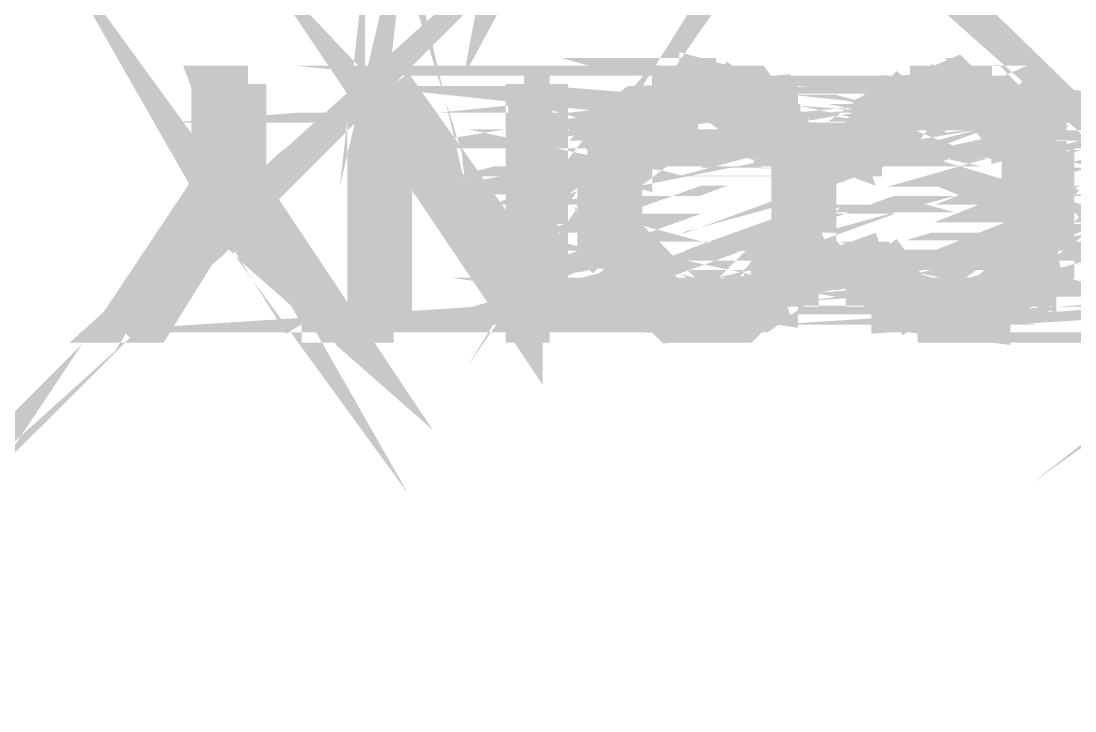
# Model space of a CAD drawing. Header units: inches. Extents: x -524 to 1067, y -71 to 1110.
# Drawn here: x 669.56 to 696.1, y -11.73 to 5.65 of the extents above; entities that cross this region are included whole.
import ezdxf

# ---------------------------------------------------------------- set-up
doc = ezdxf.new("R2010")
doc.units = ezdxf.units.IN
doc.header["$MEASUREMENT"] = 0
doc.layers.add('H', color=7, linetype='Continuous')
doc.layers.add('P', color=7, linetype='Continuous')

msp = doc.modelspace()

# ---------------------------------------------------------------- hatches: boundary and pattern name
at = {"layer": 'H', "linetype": 'Continuous'}
for points in [[(685.446, 3.803), (685.705, 3.996), (686.603, 3.996), (686.603, 4.255), (687.121, 4.255), (687.311, 3.996), (688.023, 3.996), (688.213, 3.803), (685.446, 3.803)], [(692.658, 3.996), (692.914, 4.255), (693.107, 4.255), (693.366, 3.996), (694.009, 3.996), (691.757, 3.803), (691.947, 3.996), (692.658, 3.996)], [(674.825, 0.777), (672.055, -1.99), (674.373, 1.485), (674.373, 3.996), (675.274, 3.996), (675.274, 1.485), (674.825, 0.777)], [(678.942, -1.99), (678.3, -1.99), (678.3, 3.996), (678.942, 3.996), (678.942, -1.99)], [(682.227, -0.639), (682.227, -1.99), (678.942, 2.835), (678.942, 3.996), (682.227, -0.639)], [(682.227, -1.99), (682.227, 3.996), (682.935, -1.99), (682.227, -1.99)], [(682.935, -1.99), (682.227, 3.996), (682.935, 3.996), (682.935, -1.99)], [(694.717, 3.547), (691.498, 3.803), (691.757, 3.803), (694.009, 3.996), (694.264, 3.803), (694.523, 3.803), (694.717, 3.547)], [(685.253, 3.547), (685.446, 3.803), (688.472, 3.803), (688.472, 3.547), (685.253, 3.547)], [(691.239, 3.547), (691.498, 3.803), (694.717, 3.547), (691.239, 3.547)], [(684.738, 3.288), (686.603, 3.547), (686.603, 3.288), (684.738, 3.288)], [(684.738, 3.288), (684.994, 3.547), (686.603, 3.547), (684.738, 3.288)], [(688.731, 3.288), (686.862, 3.547), (687.121, 3.547), (688.731, 3.288)], [(688.731, 3.288), (686.862, 3.547), (688.731, 3.547), (688.731, 3.288)], [(687.311, 3.288), (687.121, 3.547), (688.731, 3.288), (687.311, 3.288)], [(691.049, 3.288), (691.239, 3.547), (692.914, 3.547), (692.658, 3.288), (691.049, 3.288)], [(693.366, 3.288), (693.366, 3.547), (694.976, 3.547), (694.976, 3.288), (693.366, 3.288)], [(684.545, 2.835), (684.545, 3.094), (684.738, 3.288), (685.961, 3.288), (685.705, 3.094), (684.545, 2.835)], [(689.18, 2.835), (688.023, 3.094), (687.764, 3.288), (688.921, 3.094), (689.18, 3.094), (689.18, 2.835)], [(688.921, 3.094), (687.764, 3.288), (688.921, 3.288), (688.921, 3.094)], [(690.79, 2.835), (690.79, 3.094), (692.206, 3.288), (691.947, 3.094), (690.79, 2.835)], [(690.79, 3.094), (691.049, 3.288), (692.206, 3.288), (690.79, 3.094)], [(694.009, 3.094), (693.815, 3.288), (695.231, 3.094), (694.009, 3.094)], [(695.231, 3.094), (693.815, 3.288), (694.976, 3.288), (695.231, 3.094)], [(684.545, 2.835), (685.705, 3.094), (685.446, 2.835), (684.545, 2.835)], [(688.213, 2.835), (688.023, 3.094), (689.18, 2.835), (688.213, 2.835)], [(690.53, 2.127), (690.53, 2.646), (690.79, 2.835), (691.947, 3.094), (691.498, 2.646), (691.498, 2.386), (691.239, 2.386), (691.239, 2.127), (690.53, 2.127)], [(694.523, 2.835), (694.264, 3.094), (695.231, 3.094), (695.231, 2.835), (694.523, 2.835)], [(684.286, 2.646), (684.545, 2.835), (685.446, 2.835), (685.253, 2.646), (684.286, 2.646)], [(688.472, 2.646), (689.439, 2.835), (689.439, 2.646), (688.472, 2.646)], [(688.472, 2.646), (688.472, 2.835), (689.439, 2.835), (688.472, 2.646)], [(694.523, 2.646), (694.523, 2.835), (695.425, 2.835), (695.425, 2.646), (694.717, 2.386), (694.523, 2.646)], [(684.096, 2.127), (684.286, 2.386), (684.286, 2.646), (685.253, 2.646), (685.253, 2.386), (684.994, 2.386), (684.994, 1.937), (684.738, 1.678), (684.738, 0.328), (684.994, 0.069), (684.096, -0.125), (684.096, 2.127)], [(689.629, 2.127), (688.731, 2.386), (688.472, 2.646), (689.439, 2.646), (689.439, 2.386), (689.629, 2.386), (689.629, 2.127)], [(694.717, 2.386), (695.425, 2.646), (695.425, 2.386), (694.717, 2.386)], [(688.731, 1.937), (688.731, 2.386), (689.629, 2.127), (689.629, 1.678), (688.921, 1.485), (688.921, 1.937), (688.731, 1.937)], [(691.239, 1.937), (690.53, 2.127), (691.239, 2.127), (691.239, 1.937)], [(694.717, 1.937), (694.717, 2.386), (695.684, 2.386), (695.684, 1.229), (694.976, 1.036), (694.976, 1.937), (694.717, 1.937)], [(688.921, 0.328), (688.921, 1.485), (689.629, 1.678), (689.629, -0.125), (689.439, -0.38), (689.439, -0.639), (689.18, -0.833), (688.472, -0.639), (688.472, -0.38), (688.731, -0.38), (688.731, 0.069), (688.921, 0.328)], [(675.015, 0.328), (674.825, 0.777), (674.825, 0.777), (675.015, 0.39), (674.825, 0.777), (674.825, 0.777), (675.274, 1.485), (677.592, -1.99), (676.625, -1.99), (675.533, -0.125), (675.015, 0.328)], [(695.684, 0.777), (694.976, 1.036), (695.684, 1.229), (695.874, 1.036), (695.684, 0.777)], [(694.976, 0.069), (694.976, 1.036), (695.684, 0.777), (695.684, -0.38), (695.425, -0.38), (694.523, -0.639), (694.717, -0.38), (694.717, 0.069), (694.976, 0.069)], [(672.055, -1.99), (674.566, 0.518), (674.566, 0.328), (674.373, 0.069), (672.055, -1.99)], [(672.055, -1.99), (674.373, 0.069), (674.117, -0.125), (672.055, -1.99)], [(684.286, -0.38), (684.096, -0.125), (684.994, 0.069), (684.994, -0.125), (685.253, -0.38), (685.253, -0.639), (684.286, -0.38)], [(672.055, -1.99), (674.117, -0.125), (672.956, -1.99), (672.055, -1.99)], [(690.53, -0.38), (691.239, -0.125), (691.498, -0.38), (690.53, -0.38)], [(684.286, -0.639), (684.286, -0.38), (685.253, -0.639), (684.286, -0.639)], [(690.53, -0.639), (690.53, -0.38), (691.498, -0.38), (691.498, -0.639), (691.757, -0.833), (690.79, -1.088), (690.79, -0.639), (690.53, -0.639)], [(694.523, -0.639), (695.425, -0.38), (695.425, -0.639), (694.523, -0.639)], [(684.545, -0.833), (684.286, -0.639), (685.253, -0.639), (685.446, -0.833), (684.545, -1.088), (684.545, -0.833)], [(688.023, -1.088), (688.472, -0.639), (689.18, -0.833), (689.18, -1.088), (688.023, -1.088)], [(695.231, -1.088), (694.264, -0.833), (694.523, -0.639), (695.425, -0.639), (695.425, -0.833), (695.231, -0.833), (695.231, -1.088)], [(684.738, -1.347), (684.738, -1.088), (684.545, -1.088), (685.446, -0.833), (685.705, -1.088), (685.961, -1.088), (684.738, -1.347)], [(691.049, -1.347), (691.049, -1.088), (690.79, -1.088), (691.757, -0.833), (691.947, -1.088), (692.206, -1.088), (691.049, -1.347)], [(694.009, -1.088), (694.264, -0.833), (695.231, -1.088), (694.009, -1.088)], [(684.738, -1.347), (685.961, -1.088), (686.154, -1.347), (684.738, -1.347)], [(687.57, -1.347), (688.921, -1.088), (688.921, -1.347), (687.57, -1.347)], [(687.57, -1.347), (687.764, -1.088), (688.921, -1.088), (687.57, -1.347)], [(691.049, -1.347), (692.206, -1.088), (692.206, -1.347), (691.049, -1.347)], [(693.815, -1.347), (694.009, -1.088), (694.976, -1.088), (694.976, -1.347), (693.815, -1.347)], [(685.446, -1.8), (685.253, -1.541), (684.994, -1.541), (686.862, -1.347), (688.731, -1.541), (688.472, -1.541), (688.213, -1.8), (685.446, -1.8)], [(684.994, -1.541), (684.994, -1.347), (686.862, -1.347), (684.994, -1.541)], [(688.731, -1.541), (686.862, -1.347), (687.121, -1.347), (688.731, -1.541)], [(688.731, -1.541), (687.121, -1.347), (688.731, -1.347), (688.731, -1.541)], [(691.239, -1.541), (691.239, -1.347), (694.717, -1.347), (694.717, -1.541), (694.523, -1.541), (694.523, -1.8), (691.498, -1.8), (691.498, -1.541), (691.239, -1.541)], [(685.961, -1.99), (685.705, -1.8), (688.023, -1.8), (687.764, -1.99), (685.961, -1.99)], [(692.206, -1.99), (691.947, -1.8), (694.009, -1.8), (694.009, -1.99), (692.206, -1.99)]]:
    msp.add_hatch(color=256, dxfattribs=at).paths.add_polyline_path(points)

# ---------------------------------------------------------------- linework, layer by layer
at = {"layer": 'P', "const_width": 0.927}
for points in [[(689.822, 10.5), (691.432, 13.073), (689.822, 10.755), (689.822, 10.5)], [(689.822, 9.146), (692.14, 7.087), (689.822, 9.339), (689.822, 9.146)], [(713.451, 7.73), (712.55, 7.087), (713.707, 7.989)], [(679.65, 8.244), (679.395, 9.339), (679.65, 7.087)], [(678.942, 9.339), (678.687, 7.087), (678.687, 8.244), (678.942, 9.339)], [(674.307, 0.069), (671.989, -1.99), (674.566, 0.328), (674.307, 0.069)], [(679.395, 9.339), (679.65, 7.087), (678.942, 9.339), (679.395, 9.339)], [(681.968, 8.438), (681.712, 7.087), (683.837, 11.015)], [(675.274, 0.069), (674.759, 0.777), (675.015, 0.328)], [(682.227, -1.99), (682.227, -0.574), (678.942, 2.901), (682.227, -1.99)], [(675.274, 4.062), (674.307, 4.062), (675.274, 1.485)], [(674.307, 4.062), (675.274, 1.485)], [(674.307, 1.485), (674.307, 4.062)], [(675.274, 1.485), (675.274, 4.062)], [(688.023, 4.062), (685.64, 4.062), (688.213, 3.803), (688.023, 4.062)], [(678.942, 2.901), (678.234, 4.062), (678.942, 4.062)], [(678.234, -1.99), (678.942, 2.901), (678.234, 4.062)], [(678.234, 4.062), (678.234, -1.99)], [(678.942, 4.062), (678.942, 2.901)], [(682.227, -0.574), (678.942, 2.901), (678.942, 4.062)], [(678.942, 4.062), (682.227, -0.574)], [(685.64, 4.062), (688.213, 3.803), (685.446, 3.803), (685.64, 4.062)], [(682.227, 4.062), (682.227, -0.574)], [(682.869, -1.99), (682.227, 4.062)], [(682.869, -1.99), (682.227, 4.062)], [(682.227, 4.062), (682.869, 4.062)], [(682.869, 4.062), (682.869, -1.99)], [(687.056, 4.255), (686.603, 4.255), (687.311, 4.062)], [(694.009, 4.062), (694.264, 3.803), (691.691, 3.803), (694.009, 4.062)], [(686.603, 4.255), (687.311, 4.062), (686.603, 4.062), (686.603, 4.255)], [(685.895, 4.062), (688.023, 4.062), (685.64, 4.062), (685.895, 4.062)], [(686.154, 4.062), (687.764, 4.062), (685.895, 4.062)], [(685.895, 4.062), (686.154, 4.062)], [(687.764, 4.062), (685.895, 4.062)], [(685.895, 4.062), (687.764, 4.062)], [(685.895, 4.062), (687.764, 4.062)], [(687.764, 4.062), (685.895, 4.062), (685.895, 4.062), (687.764, 4.062)], [(685.895, 4.062), (688.023, 4.062)], [(687.505, 4.062), (686.154, 4.062)], [(686.154, 4.062), (686.348, 4.062)], [(687.505, 4.062), (686.154, 4.062), (687.764, 4.062), (687.505, 4.062)], [(686.603, 4.062), (687.311, 4.062), (686.348, 4.062), (686.603, 4.062)], [(687.311, 4.062), (686.348, 4.062), (687.505, 4.062)], [(686.348, 4.062), (687.505, 4.062)], [(686.862, 4.255), (687.056, 4.255), (686.862, 4.255), (686.603, 4.255), (686.862, 4.255)], [(687.311, 4.062), (686.603, 4.062)], [(686.603, 4.062), (687.311, 4.062)], [(687.311, 4.062), (687.056, 4.255)], [(687.311, 4.062), (687.311, 4.062)], [(687.505, 4.062), (687.311, 4.062)], [(687.764, 4.062), (687.764, 4.062)], [(688.023, 4.062), (687.764, 4.062)], [(693.107, 4.255), (692.658, 4.062), (693.301, 4.062), (693.107, 4.255)], [(694.009, 4.062), (691.691, 3.803), (691.947, 4.062)], [(692.14, 4.062), (694.009, 4.062), (691.947, 4.062), (692.14, 4.062)], [(694.009, 4.062), (691.947, 4.062)], [(691.947, 4.062), (694.009, 4.062), (694.009, 4.062), (691.947, 4.062)], [(692.399, 4.062), (693.556, 4.062), (692.14, 4.062), (692.399, 4.062)], [(693.556, 4.062), (692.14, 4.062), (693.815, 4.062)], [(692.14, 4.062), (693.815, 4.062)], [(693.815, 4.062), (692.14, 4.062), (692.14, 4.062), (693.815, 4.062)], [(692.14, 4.062), (694.009, 4.062)], [(692.658, 4.062), (693.556, 4.062), (692.399, 4.062)], [(692.399, 4.062), (692.658, 4.062)], [(693.556, 4.062), (692.399, 4.062)], [(692.399, 4.062), (693.556, 4.062)], [(692.848, 4.255), (692.658, 4.062), (692.848, 4.255)], [(692.658, 4.062), (693.301, 4.062)], [(693.301, 4.062), (692.658, 4.062), (692.658, 4.062), (693.301, 4.062)], [(692.658, 4.062), (693.556, 4.062), (693.301, 4.062)], [(692.848, 4.255), (693.107, 4.255), (692.848, 4.255)], [(693.556, 4.062), (693.556, 4.062)], [(693.815, 4.062), (693.556, 4.062)], [(694.009, 4.062), (693.815, 4.062)], [(688.472, 3.803), (685.187, 3.547), (688.472, 3.547), (688.472, 3.803)], [(685.446, 3.803), (688.472, 3.803), (685.187, 3.547)], [(691.432, 3.803), (691.239, 3.547), (694.717, 3.547), (691.432, 3.803)], [(685.187, 3.547), (685.446, 3.803)], [(685.446, 3.803), (688.472, 3.803)], [(688.472, 3.803), (685.446, 3.803)], [(688.213, 3.803), (685.446, 3.803)], [(685.446, 3.803), (688.213, 3.803), (688.213, 3.803), (685.446, 3.803)], [(688.213, 3.803), (685.446, 3.803)], [(685.446, 3.803), (685.446, 3.803)], [(688.213, 3.803), (685.446, 3.803)], [(685.446, 3.803), (688.472, 3.803), (688.213, 3.803)], [(694.458, 3.803), (691.432, 3.803), (691.691, 3.803)], [(694.458, 3.803), (691.432, 3.803)], [(691.432, 3.803), (694.717, 3.547), (694.458, 3.803)], [(694.264, 3.803), (691.691, 3.803)], [(691.691, 3.803), (694.458, 3.803)], [(691.691, 3.803), (694.458, 3.803)], [(694.458, 3.803), (691.691, 3.803)], [(691.691, 3.803), (691.691, 3.803)], [(694.458, 3.803), (691.691, 3.803)], [(691.691, 3.803), (694.458, 3.803), (694.458, 3.803), (691.691, 3.803)], [(694.458, 3.803), (694.264, 3.803)], [(688.665, 3.547), (686.862, 3.547), (688.665, 3.354), (688.665, 3.547)], [(686.603, 3.547), (684.994, 3.547), (684.738, 3.354), (686.603, 3.547)], [(686.603, 3.547), (684.738, 3.354), (686.603, 3.547)], [(686.862, 3.547), (684.994, 3.547)], [(684.994, 3.547), (686.862, 3.547)], [(686.862, 3.547), (684.994, 3.547)], [(684.994, 3.547), (688.665, 3.547)], [(688.472, 3.547), (684.994, 3.547), (688.472, 3.547)], [(688.665, 3.547), (684.994, 3.547), (684.994, 3.547)], [(684.994, 3.547), (688.665, 3.547)], [(685.187, 3.547), (688.472, 3.547), (684.994, 3.547), (685.187, 3.547)], [(686.862, 3.547), (684.994, 3.547)], [(684.994, 3.547), (686.862, 3.547)], [(694.976, 3.354), (693.301, 3.354), (694.976, 3.547), (694.976, 3.354)], [(690.983, 3.354), (692.658, 3.354), (691.239, 3.547), (690.983, 3.354)], [(686.862, 3.547), (688.665, 3.354), (686.862, 3.547)], [(688.665, 3.547), (686.862, 3.547)], [(687.056, 3.547), (687.311, 3.354), (688.665, 3.354)], [(688.665, 3.354), (687.056, 3.547)], [(693.301, 3.354), (694.976, 3.547), (693.301, 3.547), (693.301, 3.354)], [(692.658, 3.354), (691.239, 3.547)], [(691.239, 3.547), (692.848, 3.547)], [(691.239, 3.547), (692.848, 3.547)], [(693.107, 3.547), (691.239, 3.547)], [(693.107, 3.547), (691.239, 3.547)], [(691.239, 3.547), (694.717, 3.547)], [(691.239, 3.547), (694.717, 3.547)], [(694.717, 3.547), (691.239, 3.547), (691.239, 3.547), (694.717, 3.547)], [(691.239, 3.547), (691.239, 3.547)], [(691.239, 3.547), (694.717, 3.547)], [(691.239, 3.547), (694.717, 3.547)], [(694.717, 3.547), (694.717, 3.547), (691.239, 3.547)], [(692.848, 3.547), (692.658, 3.354)], [(692.848, 3.547), (693.107, 3.547)], [(694.717, 3.547), (693.107, 3.547)], [(694.976, 3.547), (693.301, 3.547), (693.107, 3.547)], [(693.107, 3.547), (694.976, 3.547)], [(694.717, 3.547), (693.107, 3.547)], [(693.107, 3.547), (694.976, 3.547)], [(693.107, 3.547), (694.976, 3.547)], [(694.976, 3.547), (693.107, 3.547), (693.107, 3.547)], [(694.976, 3.547), (694.717, 3.547)], [(685.895, 3.354), (684.738, 3.354), (685.64, 3.094), (685.895, 3.354)], [(685.64, 3.094), (684.479, 3.094), (684.738, 3.354)], [(688.921, 3.354), (687.764, 3.354), (688.921, 3.094)], [(686.154, 3.354), (684.738, 3.354)], [(684.738, 3.354), (686.154, 3.354)], [(684.738, 3.354), (685.64, 3.094)], [(686.154, 3.354), (684.738, 3.354)], [(684.738, 3.354), (686.154, 3.354)], [(686.154, 3.354), (684.738, 3.354), (684.738, 3.354)], [(684.738, 3.354), (686.154, 3.354)], [(686.154, 3.354), (684.738, 3.354)], [(684.738, 3.354), (686.348, 3.354)], [(684.738, 3.354), (686.348, 3.354), (686.603, 3.354)], [(686.603, 3.354), (684.738, 3.354)], [(686.348, 3.354), (686.154, 3.354)], [(687.311, 3.354), (688.921, 3.354)], [(688.921, 3.354), (687.311, 3.354)], [(687.311, 3.354), (688.665, 3.354)], [(688.665, 3.354), (687.311, 3.354), (687.311, 3.354), (688.665, 3.354)], [(687.311, 3.354), (688.921, 3.354)], [(687.505, 3.354), (688.921, 3.354), (687.764, 3.354)], [(687.764, 3.354), (687.505, 3.354)], [(687.764, 3.354), (688.921, 3.094), (687.764, 3.354), (688.921, 3.094)], [(688.023, 3.094), (687.764, 3.354)], [(688.921, 3.354), (688.665, 3.354)], [(688.921, 3.094), (688.921, 3.354)], [(692.14, 3.354), (691.947, 3.094), (690.79, 3.094)], [(690.79, 3.094), (692.14, 3.354)], [(692.14, 3.354), (690.79, 3.094)], [(690.79, 3.094), (690.983, 3.354)], [(692.399, 3.354), (690.983, 3.354)], [(690.983, 3.354), (692.399, 3.354)], [(692.399, 3.354), (690.983, 3.354), (692.14, 3.354), (692.399, 3.354)], [(690.983, 3.354), (692.14, 3.354)], [(692.14, 3.354), (690.983, 3.354), (690.983, 3.354), (692.14, 3.354)], [(690.983, 3.354), (692.14, 3.354)], [(690.983, 3.354), (692.14, 3.354)], [(692.399, 3.354), (690.983, 3.354), (692.658, 3.354)], [(692.14, 3.354), (692.14, 3.354)], [(692.658, 3.354), (692.399, 3.354)], [(693.556, 3.354), (694.976, 3.354), (693.301, 3.354)], [(693.301, 3.354), (693.556, 3.354)], [(693.556, 3.354), (694.976, 3.354)], [(694.976, 3.354), (693.556, 3.354)], [(693.815, 3.354), (694.009, 3.094), (695.166, 3.094)], [(695.166, 3.094), (693.815, 3.354)], [(693.815, 3.354), (694.976, 3.354)], [(694.976, 3.354), (693.815, 3.354), (693.815, 3.354), (694.976, 3.354)], [(693.815, 3.354), (695.166, 3.094)], [(695.166, 3.094), (694.976, 3.354)], [(685.446, 2.901), (684.479, 2.901), (685.64, 3.094)], [(685.64, 3.094), (684.479, 3.094)], [(684.479, 3.094), (685.64, 3.094), (685.64, 3.094), (684.479, 3.094)], [(685.64, 3.094), (684.479, 2.901)], [(684.479, 2.901), (684.479, 3.094)], [(685.64, 3.094), (685.446, 2.901)], [(691.691, 2.901), (690.79, 2.901), (691.947, 3.094)], [(688.023, 3.094), (688.213, 2.901), (689.18, 2.901)], [(689.18, 2.901), (688.023, 3.094)], [(688.921, 3.094), (688.023, 3.094)], [(688.921, 3.094), (688.023, 3.094)], [(688.023, 3.094), (689.18, 3.094)], [(688.023, 3.094), (689.18, 3.094)], [(689.18, 3.094), (688.023, 3.094), (688.023, 3.094), (689.18, 3.094)], [(688.023, 3.094), (689.18, 2.901)], [(689.18, 3.094), (688.921, 3.094)], [(689.18, 2.901), (689.18, 3.094)], [(695.166, 3.094), (694.264, 3.094), (695.166, 2.901), (695.166, 3.094)], [(691.947, 3.094), (690.79, 3.094)], [(690.79, 3.094), (691.947, 3.094), (691.947, 3.094), (690.79, 3.094)], [(691.947, 3.094), (690.79, 2.901)], [(690.79, 2.901), (690.79, 3.094)], [(694.264, 3.094), (695.166, 2.901), (694.458, 2.901)], [(691.947, 3.094), (691.691, 2.901)], [(694.009, 3.094), (695.166, 3.094)], [(695.166, 3.094), (694.009, 3.094)], [(694.009, 3.094), (695.166, 3.094)], [(695.166, 3.094), (694.264, 3.094), (694.009, 3.094)], [(694.009, 3.094), (695.166, 3.094)], [(695.166, 3.094), (695.166, 3.094), (694.009, 3.094)], [(694.458, 2.901), (694.264, 3.094)], [(677.592, -1.99), (675.468, -0.125), (675.274, 1.485), (677.592, -1.99)], [(678.942, -1.99), (678.234, -1.99), (678.942, 2.901)], [(678.942, 2.901), (678.942, -1.99)], [(685.446, 2.901), (684.286, 2.646), (684.479, 2.901)], [(685.446, 2.901), (684.286, 2.646)], [(685.446, 2.901), (684.479, 2.901)], [(684.479, 2.901), (685.446, 2.901)], [(685.446, 2.901), (684.479, 2.901)], [(684.479, 2.901), (685.446, 2.901), (685.446, 2.901), (684.479, 2.901)], [(685.446, 2.901), (684.479, 2.901)], [(684.479, 2.901), (684.479, 2.901), (685.446, 2.901)], [(685.187, 2.646), (685.446, 2.901)], [(688.472, 2.901), (689.373, 2.901), (688.472, 2.646), (688.472, 2.901)], [(688.213, 2.901), (689.373, 2.901), (688.213, 2.901)], [(688.213, 2.901), (689.18, 2.901)], [(689.18, 2.901), (688.213, 2.901)], [(688.213, 2.901), (688.213, 2.901)], [(689.18, 2.901), (688.213, 2.901)], [(688.213, 2.901), (689.373, 2.901), (689.18, 2.901)], [(689.373, 2.901), (688.472, 2.646), (689.373, 2.901)], [(690.79, 2.901), (691.432, 2.646), (690.53, 2.646), (690.79, 2.901)], [(691.691, 2.901), (690.79, 2.901)], [(690.79, 2.901), (691.691, 2.901), (691.691, 2.901), (690.79, 2.901)], [(691.691, 2.901), (690.79, 2.901)], [(690.79, 2.901), (690.79, 2.901)], [(691.691, 2.901), (690.79, 2.901)], [(690.79, 2.901), (691.432, 2.646), (691.691, 2.901)], [(695.425, 2.901), (694.458, 2.646), (695.425, 2.646)], [(694.458, 2.901), (695.425, 2.901)], [(695.425, 2.901), (694.458, 2.901)], [(694.458, 2.901), (695.425, 2.901)], [(695.425, 2.901), (694.458, 2.646), (694.458, 2.901)], [(695.166, 2.901), (694.458, 2.901), (695.425, 2.901), (695.166, 2.901)], [(695.425, 2.646), (695.425, 2.901)], [(684.286, 2.646), (685.187, 2.452), (684.286, 2.452), (684.286, 2.646)], [(684.286, 2.646), (685.187, 2.646)], [(685.187, 2.646), (684.286, 2.646)], [(684.286, 2.646), (685.187, 2.646)], [(685.187, 2.646), (684.286, 2.646)], [(684.286, 2.646), (684.286, 2.646)], [(685.187, 2.646), (684.286, 2.646)], [(684.286, 2.646), (685.187, 2.452), (685.187, 2.646)], [(684.286, 2.646), (685.187, 2.646)], [(684.286, 2.646), (685.187, 2.646), (685.187, 2.646)], [(685.187, 2.646), (684.286, 2.646)], [(689.373, 2.646), (688.472, 2.646), (689.373, 2.452), (689.373, 2.646)], [(688.472, 2.646), (689.373, 2.452), (688.665, 2.452), (688.472, 2.646)], [(691.432, 2.646), (690.53, 2.452), (691.432, 2.452), (691.432, 2.646)], [(689.373, 2.646), (688.472, 2.646)], [(688.472, 2.646), (689.373, 2.646)], [(689.373, 2.646), (688.472, 2.646), (688.472, 2.646)], [(688.472, 2.646), (689.373, 2.646)], [(691.432, 2.646), (690.53, 2.646)], [(690.53, 2.646), (691.432, 2.646)], [(690.53, 2.646), (691.432, 2.646)], [(691.432, 2.646), (690.53, 2.452), (690.53, 2.646)], [(691.432, 2.646), (691.432, 2.646)], [(695.425, 2.646), (694.717, 2.452), (695.425, 2.646), (694.717, 2.452), (695.425, 2.452), (695.425, 2.646)], [(694.458, 2.646), (695.425, 2.646)], [(694.717, 2.452), (694.458, 2.646)], [(695.425, 2.646), (694.717, 2.452)], [(684.994, 2.452), (684.03, 2.193), (684.994, 2.193)], [(684.286, 2.452), (684.994, 2.452), (684.03, 2.193)], [(684.03, 2.193), (684.286, 2.452)], [(684.03, 2.193), (684.994, 2.193)], [(684.994, 2.193), (684.03, 2.193)], [(684.03, 2.193), (684.03, 2.193)], [(684.994, 2.193), (684.03, 2.193)], [(684.03, 2.193), (684.994, 1.937), (684.994, 2.193)], [(684.03, 2.193), (684.994, 1.937)], [(684.03, 1.937), (684.03, 2.193)], [(685.187, 2.452), (684.286, 2.452), (684.994, 2.452), (685.187, 2.452)], [(684.994, 2.193), (684.994, 2.452)], [(689.629, 2.452), (688.665, 2.452), (689.629, 2.193)], [(688.665, 2.193), (689.629, 2.193), (688.665, 1.937)], [(688.665, 2.452), (689.629, 2.193), (688.665, 2.452)], [(689.373, 2.452), (688.665, 2.452), (689.629, 2.452), (689.373, 2.452)], [(688.665, 2.452), (689.629, 2.452)], [(689.629, 2.452), (688.665, 2.452)], [(688.665, 2.452), (688.665, 2.452)], [(688.665, 1.937), (688.665, 2.193)], [(689.629, 2.193), (688.665, 1.937)], [(688.665, 1.937), (689.629, 1.937), (689.629, 2.193)], [(690.53, 2.452), (691.239, 2.452), (690.53, 2.193), (690.53, 2.452)], [(689.629, 2.193), (689.629, 2.452)], [(690.53, 2.452), (691.432, 2.452)], [(691.432, 2.452), (690.53, 2.452)], [(690.53, 2.452), (690.53, 2.452)], [(691.432, 2.452), (690.53, 2.452)], [(690.53, 2.452), (691.239, 2.452), (691.432, 2.452)], [(691.239, 2.452), (690.53, 2.193)], [(691.239, 2.193), (690.53, 2.193)], [(690.53, 2.193), (691.239, 2.193)], [(691.239, 1.937), (690.53, 2.193), (691.239, 1.937), (691.239, 1.937)], [(690.53, 2.193), (691.239, 2.193)], [(691.239, 2.193), (691.239, 2.452)], [(695.618, 2.193), (694.717, 1.937), (695.618, 1.937)], [(694.717, 2.452), (695.618, 2.452), (694.717, 2.193)], [(694.717, 2.452), (695.618, 2.452)], [(695.618, 2.452), (694.717, 2.452)], [(694.717, 2.193), (694.717, 2.452)], [(695.618, 2.452), (694.717, 2.193)], [(694.717, 2.452), (695.425, 2.452), (694.717, 2.452), (694.717, 2.452), (695.425, 2.452)], [(694.717, 2.452), (695.618, 2.452)], [(694.717, 2.193), (695.618, 2.193)], [(694.717, 2.193), (695.618, 2.193)], [(695.618, 2.193), (694.717, 1.937), (694.717, 2.193)], [(695.618, 2.452), (695.425, 2.452)], [(695.618, 2.193), (695.618, 2.452)], [(695.618, 1.937), (695.618, 2.193)], [(672.891, -1.99), (671.989, -1.99), (674.051, -0.125), (672.891, -1.99)], [(684.994, 1.937), (684.03, 1.744), (684.738, 1.744), (684.994, 1.937)], [(684.994, 1.937), (684.03, 1.937)], [(684.994, 1.937), (684.03, 1.937)], [(684.03, 1.937), (684.994, 1.937), (684.994, 1.937), (684.03, 1.937)], [(684.994, 1.937), (684.03, 1.744), (684.03, 1.937)], [(688.665, 1.937), (689.629, 1.937)], [(689.629, 1.937), (688.921, 1.937), (688.665, 1.937)], [(689.629, 1.937), (688.921, 1.937)], [(688.921, 1.937), (689.629, 1.937), (689.629, 1.937), (688.921, 1.937)], [(689.629, 1.937), (688.921, 1.744), (688.921, 1.937)], [(689.629, 1.937), (688.921, 1.744)], [(689.629, 1.744), (689.629, 1.937)], [(694.976, 1.937), (695.618, 1.744), (694.976, 1.744), (694.976, 1.937)], [(694.717, 1.937), (695.618, 1.937)], [(695.618, 1.937), (694.976, 1.937), (694.717, 1.937)], [(695.618, 1.937), (694.976, 1.937)], [(694.976, 1.937), (695.618, 1.744), (695.618, 1.937)], [(677.592, -1.99), (675.468, -0.125), (676.625, -1.99)], [(684.738, 1.744), (684.03, 1.485), (684.738, 1.485), (684.738, 1.744)], [(684.03, 1.744), (684.738, 1.744), (684.03, 1.485), (684.03, 1.744)], [(689.629, 1.744), (688.921, 1.485), (689.629, 1.744)], [(688.921, 1.744), (689.629, 1.744)], [(688.921, 1.744), (689.629, 1.744)], [(689.629, 1.744), (688.921, 1.485), (688.921, 1.744)], [(695.618, 1.744), (694.976, 1.485), (695.618, 1.485), (695.618, 1.744)], [(695.618, 1.744), (694.976, 1.744), (695.618, 1.744), (695.618, 1.744), (694.976, 1.744)], [(695.618, 1.744), (694.976, 1.485), (694.976, 1.744)], [(674.307, 1.485), (674.759, 0.777), (671.989, -1.99), (674.307, 1.485)], [(675.274, 1.485), (674.307, 1.485)], [(675.274, 1.485), (674.307, 1.485)], [(674.307, 1.485), (674.759, 0.777), (675.274, 1.485)], [(675.274, 0.069), (674.759, 0.777), (675.274, 1.485)], [(675.468, -0.125), (675.274, 1.485)], [(675.274, 1.485), (675.274, 0.069)], [(675.274, 1.485), (675.274, 0.069)], [(684.03, 1.485), (684.738, 1.485), (684.03, 1.485), (684.03, 1.485), (684.738, 1.485), (684.03, 1.485)], [(684.738, 1.485), (684.738, 1.485), (684.03, 1.485)], [(684.738, 1.485), (684.03, 1.291), (684.03, 1.485)], [(684.738, 1.485), (684.03, 1.291)], [(684.738, 1.291), (684.738, 1.485)], [(689.629, 1.485), (688.921, 1.485), (689.629, 1.291), (689.629, 1.485)], [(688.921, 1.485), (689.629, 1.291), (688.921, 1.291), (688.921, 1.485)], [(694.976, 1.485), (695.618, 1.485), (694.976, 1.485), (694.976, 1.485), (695.618, 1.485)], [(694.976, 1.485), (695.618, 1.291), (695.618, 1.485)], [(694.976, 1.485), (695.618, 1.291)], [(694.976, 1.291), (694.976, 1.485)], [(684.738, 1.291), (684.03, 1.036), (684.738, 1.036)], [(684.03, 1.291), (684.738, 1.291)], [(684.03, 1.291), (684.738, 1.291)], [(684.738, 1.291), (684.03, 1.036), (684.03, 1.291)], [(684.738, 1.036), (684.738, 1.291)], [(689.629, 1.291), (688.921, 1.291)], [(688.921, 1.291), (689.629, 1.291)], [(688.921, 1.291), (689.629, 1.291)], [(689.629, 1.291), (688.921, 1.291), (688.921, 1.291), (689.629, 1.291)], [(688.921, 1.291), (689.629, 1.036), (689.629, 1.291)], [(688.921, 1.291), (689.629, 1.036)], [(689.629, 1.036), (688.921, 1.036), (688.921, 1.291)], [(689.629, 1.291), (689.629, 1.291)], [(695.874, 1.036), (694.976, 1.036), (695.618, 1.291)], [(695.618, 1.291), (694.976, 1.291)], [(695.618, 1.291), (694.976, 1.291)], [(694.976, 1.291), (695.618, 1.291), (695.618, 1.291), (694.976, 1.291)], [(695.618, 1.291), (694.976, 1.036), (694.976, 1.291)], [(695.618, 1.291), (695.874, 1.036)], [(684.738, 1.036), (684.03, 0.777), (684.738, 0.777), (684.738, 1.036)], [(684.03, 1.036), (684.738, 1.036), (684.03, 0.777), (684.03, 1.036)], [(689.629, 1.036), (688.921, 0.777), (689.629, 0.777), (689.629, 1.036)], [(689.629, 1.036), (688.921, 1.036)], [(688.921, 1.036), (689.629, 1.036), (689.629, 1.036), (688.921, 1.036)], [(689.629, 1.036), (688.921, 0.777), (688.921, 1.036)], [(695.874, 1.036), (694.976, 1.036), (695.618, 0.777)], [(694.976, 1.036), (695.618, 0.777), (694.976, 1.036)], [(694.976, 1.036), (695.618, 0.777), (694.976, 1.036), (694.976, 1.036)], [(695.618, 0.777), (695.874, 1.036)], [(674.759, 0.777), (674.566, 0.583), (671.989, -1.99), (674.759, 0.777)], [(674.759, 0.777), (671.989, -1.99), (674.759, 0.777)], [(675.274, 0.069), (674.759, 0.777), (675.274, 0.069)], [(674.759, 0.777), (675.274, 0.069), (674.759, 0.777)], [(674.759, 0.777), (674.759, 0.777)], [(674.759, 0.777), (675.015, 0.328), (674.759, 0.777)], [(674.759, 0.777), (674.759, 0.777)], [(675.015, 0.328), (674.759, 0.777), (675.015, 0.328)], [(674.759, 0.777), (675.015, 0.328)], [(675.015, 0.583), (674.759, 0.777)], [(674.759, 0.777), (674.759, 0.777)], [(684.03, 0.777), (684.738, 0.777), (684.03, 0.777), (684.03, 0.777), (684.738, 0.777), (684.03, 0.777)], [(684.738, 0.777), (684.738, 0.777), (684.03, 0.777)], [(684.738, 0.777), (684.03, 0.583), (684.03, 0.777)], [(684.738, 0.777), (684.03, 0.583)], [(684.738, 0.583), (684.738, 0.777)], [(688.921, 0.777), (689.629, 0.777), (688.921, 0.583), (688.921, 0.777)], [(689.629, 0.777), (688.921, 0.583)], [(689.629, 0.583), (689.629, 0.777)], [(695.618, 0.777), (694.976, 0.583), (695.618, 0.583), (695.618, 0.777)], [(694.976, 0.777), (695.618, 0.777), (694.976, 0.583), (694.976, 0.777)], [(674.566, 0.583), (671.989, -1.99)], [(674.566, 0.583), (671.989, -1.99), (674.566, 0.583)], [(674.566, 0.328), (674.566, 0.583)], [(674.566, 0.583), (674.566, 0.583)], [(675.015, 0.328), (675.015, 0.583)], [(684.738, 0.583), (684.03, 0.328), (684.738, 0.328), (684.738, 0.583)], [(684.03, 0.328), (684.994, 0.069), (684.738, 0.328)], [(684.03, 0.583), (684.738, 0.583)], [(684.03, 0.583), (684.738, 0.583)], [(684.738, 0.583), (684.03, 0.328)], [(684.03, 0.328), (684.03, 0.583)], [(689.629, 0.583), (688.921, 0.328), (689.629, 0.328)], [(689.629, 0.328), (688.665, 0.069), (688.921, 0.328)], [(688.921, 0.583), (689.629, 0.583)], [(688.921, 0.583), (689.629, 0.583)], [(689.629, 0.583), (688.921, 0.328), (688.921, 0.583)], [(689.629, 0.328), (689.629, 0.583)], [(695.618, 0.583), (694.976, 0.328), (695.618, 0.328), (695.618, 0.583)], [(694.976, 0.583), (695.618, 0.583)], [(695.618, 0.583), (694.976, 0.583)], [(694.976, 0.583), (694.976, 0.583)], [(695.618, 0.583), (694.976, 0.583)], [(694.976, 0.583), (695.618, 0.583), (695.618, 0.583), (694.976, 0.583)], [(695.618, 0.583), (694.976, 0.328), (694.976, 0.583)], [(671.989, -1.99), (674.566, 0.328)], [(674.051, -0.125), (671.989, -1.99), (674.307, 0.069)], [(671.989, -1.99), (674.307, 0.069)], [(674.307, 0.069), (671.989, -1.99)], [(674.307, 0.069), (674.051, -0.125)], [(674.307, 0.069), (674.307, 0.069)], [(675.015, 0.328), (675.274, 0.069)], [(675.015, 0.328), (675.015, 0.328)], [(675.274, 0.069), (675.468, -0.125)], [(675.274, 0.069), (675.274, 0.069)], [(684.03, 0.328), (684.994, 0.069), (684.03, 0.069), (684.03, 0.328)], [(684.03, 0.328), (684.738, 0.328), (684.03, 0.328), (684.03, 0.328), (684.738, 0.328)], [(684.994, 0.069), (684.03, -0.125), (684.994, 0.069)], [(684.994, 0.069), (684.03, 0.069), (684.994, 0.069), (684.994, 0.069), (684.03, 0.069)], [(684.994, 0.069), (684.03, -0.125), (684.03, 0.069)], [(689.629, 0.328), (688.665, 0.069)], [(688.665, 0.069), (689.629, 0.069), (689.629, 0.328)], [(688.665, 0.069), (689.629, 0.069)], [(689.629, 0.069), (688.665, -0.125)], [(688.665, -0.125), (688.665, 0.069)], [(689.629, 0.069), (688.665, -0.125)], [(688.665, -0.125), (689.629, -0.125), (689.629, 0.069)], [(688.921, 0.328), (689.629, 0.328), (688.921, 0.328), (688.921, 0.328), (689.629, 0.328), (688.921, 0.328)], [(689.629, 0.328), (689.629, 0.328), (688.921, 0.328)], [(695.618, 0.328), (694.976, 0.069), (695.618, 0.069), (695.618, 0.328)], [(694.976, 0.328), (695.618, 0.328), (694.976, 0.069), (694.976, 0.328)], [(694.976, 0.069), (695.618, 0.069), (694.717, 0.069), (694.976, 0.069)], [(695.618, 0.069), (694.717, 0.069), (695.618, 0.069), (695.618, 0.069), (694.717, 0.069)], [(695.618, 0.069), (694.717, -0.125), (694.717, 0.069)], [(695.618, 0.069), (694.717, -0.125)], [(695.618, -0.125), (695.618, 0.069)], [(671.989, -1.99), (674.051, -0.125)], [(674.051, -0.125), (671.989, -1.99)], [(674.051, -0.125), (674.051, -0.125)], [(684.994, -0.125), (684.286, -0.38), (685.187, -0.38)], [(684.994, -0.125), (684.03, -0.125)], [(684.03, -0.125), (684.994, -0.125), (684.994, -0.125), (684.03, -0.125)], [(684.286, -0.38), (684.03, -0.125)], [(684.994, -0.125), (684.286, -0.38)], [(685.187, -0.38), (684.994, -0.125)], [(691.239, -0.125), (690.53, -0.38), (691.432, -0.38)], [(688.665, -0.125), (689.629, -0.125), (688.665, -0.125), (688.665, -0.125), (689.629, -0.125), (688.665, -0.125)], [(689.629, -0.125), (689.629, -0.125), (688.665, -0.125)], [(689.629, -0.125), (688.665, -0.38), (688.665, -0.125)], [(689.629, -0.125), (688.665, -0.38)], [(689.373, -0.38), (689.629, -0.125)], [(691.432, -0.38), (691.239, -0.125)], [(695.618, -0.125), (694.717, -0.38), (695.618, -0.38), (695.618, -0.125)], [(695.425, -0.38), (694.458, -0.574), (694.717, -0.38)], [(694.717, -0.125), (695.618, -0.125)], [(694.717, -0.125), (695.618, -0.125)], [(695.618, -0.125), (694.717, -0.38)], [(694.717, -0.38), (694.717, -0.125)], [(684.286, -0.38), (685.187, -0.574), (684.286, -0.38)], [(684.286, -0.38), (685.187, -0.38)], [(685.187, -0.38), (684.286, -0.38)], [(684.286, -0.38), (684.286, -0.38)], [(685.187, -0.38), (684.286, -0.38)], [(684.286, -0.38), (685.187, -0.574), (685.187, -0.38)], [(688.472, -0.38), (689.373, -0.574), (688.472, -0.574), (688.472, -0.38)], [(690.53, -0.38), (691.432, -0.38), (690.53, -0.574), (690.53, -0.38)], [(691.432, -0.574), (690.79, -0.574), (691.691, -0.833), (691.432, -0.574)], [(689.373, -0.38), (688.472, -0.38)], [(688.472, -0.38), (688.665, -0.38)], [(689.373, -0.38), (688.472, -0.38)], [(688.472, -0.38), (689.373, -0.574), (689.373, -0.38)], [(688.665, -0.38), (689.373, -0.38)], [(688.665, -0.38), (689.373, -0.38)], [(690.53, -0.38), (691.432, -0.38)], [(691.432, -0.38), (690.53, -0.38)], [(691.432, -0.38), (690.53, -0.574)], [(690.53, -0.38), (691.432, -0.38), (691.432, -0.38)], [(691.432, -0.38), (690.53, -0.38)], [(691.432, -0.574), (691.432, -0.38)], [(695.425, -0.38), (694.458, -0.574), (695.425, -0.38)], [(694.717, -0.38), (695.618, -0.38)], [(695.618, -0.38), (694.717, -0.38)], [(694.717, -0.38), (694.717, -0.38)], [(695.618, -0.38), (694.717, -0.38)], [(694.717, -0.38), (695.425, -0.38), (695.618, -0.38)], [(694.717, -0.38), (695.425, -0.38)], [(682.227, -0.574), (682.869, -1.99)], [(682.227, -0.574), (682.869, -1.99)], [(682.869, -1.99), (682.227, -1.99), (682.227, -0.574)], [(684.286, -0.574), (685.187, -0.574), (684.286, -0.574), (685.187, -0.574), (684.479, -0.833)], [(684.479, -0.833), (684.286, -0.574)], [(684.286, -0.574), (685.187, -0.574), (685.187, -0.574), (684.286, -0.574)], [(685.187, -0.574), (684.479, -0.833)], [(684.479, -0.833), (685.446, -0.833), (685.187, -0.574)], [(688.472, -0.574), (688.213, -0.833), (689.18, -0.833)], [(689.18, -0.833), (688.472, -0.574)], [(689.373, -0.574), (688.472, -0.574)], [(688.472, -0.574), (689.373, -0.574)], [(688.472, -0.574), (689.373, -0.574)], [(689.373, -0.574), (688.472, -0.574), (688.472, -0.574), (689.373, -0.574)], [(688.472, -0.574), (689.18, -0.833)], [(690.79, -0.574), (691.691, -0.833), (690.79, -0.833), (690.79, -0.574)], [(689.18, -0.833), (689.373, -0.574)], [(689.373, -0.574), (689.373, -0.574)], [(690.53, -0.574), (691.432, -0.574)], [(690.53, -0.574), (691.432, -0.574)], [(691.432, -0.574), (690.79, -0.574), (690.53, -0.574)], [(695.425, -0.574), (694.458, -0.574), (695.425, -0.833)], [(694.458, -0.574), (695.425, -0.833), (694.264, -0.833)], [(694.264, -0.833), (694.458, -0.574)], [(695.425, -0.574), (694.458, -0.574)], [(694.458, -0.574), (695.425, -0.574)], [(695.425, -0.574), (694.458, -0.574)], [(694.458, -0.574), (694.458, -0.574), (695.425, -0.574)], [(695.425, -0.833), (695.425, -0.574)], [(685.64, -1.088), (684.479, -1.088), (685.446, -0.833)], [(684.479, -0.833), (685.446, -0.833)], [(685.446, -0.833), (684.479, -0.833), (684.479, -0.833), (685.446, -0.833)], [(684.479, -0.833), (685.446, -0.833)], [(684.479, -0.833), (685.446, -0.833)], [(685.446, -0.833), (684.479, -1.088), (684.479, -0.833)], [(688.213, -0.833), (689.18, -0.833), (688.023, -1.088), (688.213, -0.833)], [(685.446, -0.833), (685.64, -1.088)], [(685.446, -0.833), (685.446, -0.833)], [(691.947, -1.088), (690.79, -1.088), (691.691, -0.833)], [(689.18, -0.833), (688.023, -1.088)], [(688.023, -1.088), (689.18, -1.088), (689.18, -0.833)], [(688.213, -0.833), (689.18, -0.833)], [(689.18, -0.833), (688.213, -0.833), (688.213, -0.833), (689.18, -0.833)], [(688.213, -0.833), (689.18, -0.833)], [(689.18, -0.833), (689.18, -0.833)], [(691.691, -0.833), (690.79, -0.833)], [(690.79, -0.833), (691.691, -0.833)], [(690.79, -0.833), (691.691, -0.833)], [(691.691, -0.833), (690.79, -1.088), (690.79, -0.833)], [(691.691, -0.833), (691.947, -1.088)], [(691.691, -0.833), (691.691, -0.833)], [(694.009, -1.088), (695.166, -1.088), (694.264, -0.833)], [(694.264, -0.833), (694.009, -1.088)], [(695.425, -0.833), (694.264, -0.833), (695.166, -0.833)], [(694.264, -0.833), (695.166, -0.833)], [(695.166, -0.833), (694.264, -0.833), (694.264, -0.833), (695.166, -0.833)], [(694.264, -0.833), (695.166, -1.088), (695.166, -0.833)], [(695.166, -0.833), (695.425, -0.833)], [(685.64, -1.088), (684.479, -1.088)], [(684.479, -1.088), (685.64, -1.088)], [(684.479, -1.088), (685.64, -1.088), (684.738, -1.088), (684.479, -1.088)], [(686.154, -1.282), (685.895, -1.088), (684.738, -1.282)], [(685.64, -1.088), (684.738, -1.088)], [(684.738, -1.088), (685.895, -1.088)], [(684.738, -1.088), (685.895, -1.088)], [(685.895, -1.088), (684.738, -1.282)], [(684.738, -1.282), (684.738, -1.088)], [(685.64, -1.088), (685.64, -1.088)], [(685.895, -1.088), (685.64, -1.088)], [(688.921, -1.088), (687.505, -1.282), (688.921, -1.088)], [(688.921, -1.088), (687.505, -1.282)], [(687.505, -1.282), (687.764, -1.088)], [(687.764, -1.088), (688.921, -1.088)], [(688.023, -1.088), (688.921, -1.088)], [(688.921, -1.088), (688.023, -1.088)], [(688.023, -1.088), (689.18, -1.088)], [(689.18, -1.088), (688.023, -1.088)], [(688.023, -1.088), (688.023, -1.088)], [(689.18, -1.088), (688.023, -1.088)], [(688.023, -1.088), (688.921, -1.088), (689.18, -1.088)], [(691.947, -1.088), (690.79, -1.088)], [(690.79, -1.088), (691.947, -1.088)], [(690.79, -1.088), (691.947, -1.088), (690.983, -1.088), (690.79, -1.088)], [(692.14, -1.088), (690.983, -1.282), (692.14, -1.088)], [(691.947, -1.088), (690.983, -1.088)], [(690.983, -1.088), (692.14, -1.088)], [(690.983, -1.088), (692.14, -1.088)], [(692.14, -1.088), (690.983, -1.282)], [(690.983, -1.282), (690.983, -1.088)], [(691.947, -1.088), (691.947, -1.088)], [(692.14, -1.088), (691.947, -1.088)], [(694.976, -1.088), (693.815, -1.282), (694.009, -1.088)], [(694.976, -1.088), (693.815, -1.282)], [(693.815, -1.282), (694.976, -1.282), (694.976, -1.088)], [(694.009, -1.088), (694.976, -1.088)], [(694.976, -1.088), (694.009, -1.088)], [(694.009, -1.088), (694.976, -1.088)], [(694.009, -1.088), (695.166, -1.088)], [(695.166, -1.088), (694.009, -1.088)], [(694.009, -1.088), (694.009, -1.088)], [(695.166, -1.088), (694.009, -1.088)], [(694.009, -1.088), (694.976, -1.088), (695.166, -1.088)], [(686.862, -1.282), (688.665, -1.541), (684.994, -1.541), (686.862, -1.282)], [(694.717, -1.282), (691.239, -1.541), (694.717, -1.541)], [(688.665, -1.282), (687.056, -1.282), (688.665, -1.541), (688.665, -1.282)], [(684.994, -1.282), (686.154, -1.282), (684.738, -1.282), (684.994, -1.282)], [(686.154, -1.282), (684.738, -1.282), (686.154, -1.282), (686.154, -1.282), (684.738, -1.282)], [(686.862, -1.282), (684.994, -1.541)], [(684.994, -1.541), (686.603, -1.282)], [(684.994, -1.541), (686.603, -1.282)], [(686.603, -1.282), (684.994, -1.282), (684.994, -1.541)], [(686.603, -1.282), (684.994, -1.282), (686.603, -1.282), (686.603, -1.282), (684.994, -1.282)], [(686.348, -1.282), (684.994, -1.282)], [(686.348, -1.282), (684.994, -1.282)], [(684.994, -1.282), (686.154, -1.282)], [(686.154, -1.282), (686.348, -1.282)], [(686.603, -1.282), (686.348, -1.282)], [(686.603, -1.282), (686.862, -1.282)], [(686.862, -1.282), (688.665, -1.541), (687.056, -1.282), (686.862, -1.282)], [(688.665, -1.541), (687.056, -1.282), (687.056, -1.282), (688.665, -1.541)], [(687.311, -1.282), (688.665, -1.282), (687.056, -1.282)], [(687.056, -1.282), (687.311, -1.282)], [(687.505, -1.282), (688.665, -1.282)], [(688.665, -1.282), (687.505, -1.282)], [(688.921, -1.282), (687.505, -1.282), (688.665, -1.282), (688.921, -1.282)], [(687.505, -1.282), (688.665, -1.282)], [(688.665, -1.282), (687.505, -1.282)], [(687.505, -1.282), (687.505, -1.282)], [(692.14, -1.282), (690.983, -1.282)], [(690.983, -1.282), (692.399, -1.282), (692.14, -1.282)], [(690.983, -1.282), (692.399, -1.282), (691.239, -1.282), (690.983, -1.282)], [(692.658, -1.282), (691.239, -1.282), (692.658, -1.282)], [(692.848, -1.282), (691.239, -1.282)], [(691.239, -1.282), (692.848, -1.282), (692.848, -1.282)], [(692.399, -1.282), (691.239, -1.282), (692.399, -1.282)], [(692.658, -1.282), (691.239, -1.282), (692.658, -1.282), (692.658, -1.282)], [(692.848, -1.282), (691.239, -1.282)], [(691.239, -1.282), (694.717, -1.282), (692.848, -1.282)], [(691.239, -1.282), (694.717, -1.282)], [(694.717, -1.282), (691.239, -1.541)], [(691.239, -1.541), (691.239, -1.282)], [(692.848, -1.282), (694.717, -1.282), (693.107, -1.282)], [(693.107, -1.282), (692.848, -1.282)], [(694.717, -1.282), (693.107, -1.282)], [(693.107, -1.282), (693.301, -1.282), (694.717, -1.282)], [(693.301, -1.282), (694.717, -1.282), (693.556, -1.282), (693.301, -1.282)], [(694.717, -1.282), (693.556, -1.282), (694.976, -1.282), (694.717, -1.282)], [(693.556, -1.282), (694.976, -1.282)], [(694.976, -1.282), (693.556, -1.282)], [(693.556, -1.282), (693.556, -1.282)], [(694.976, -1.282), (693.556, -1.282)], [(693.556, -1.282), (693.815, -1.282), (694.976, -1.282)], [(694.717, -1.541), (694.717, -1.282)], [(688.472, -1.541), (685.446, -1.734), (688.213, -1.734), (688.472, -1.541)], [(691.432, -1.541), (694.458, -1.541), (691.432, -1.734), (691.432, -1.541)], [(694.009, -1.734), (691.947, -1.734), (694.009, -1.99), (694.009, -1.734)], [(688.665, -1.541), (684.994, -1.541), (688.472, -1.541), (688.665, -1.541)], [(684.994, -1.541), (688.472, -1.541), (685.187, -1.541), (684.994, -1.541)], [(688.472, -1.541), (685.187, -1.541), (688.472, -1.541), (688.472, -1.541), (685.187, -1.541)], [(688.472, -1.541), (685.446, -1.734), (685.187, -1.541)], [(685.446, -1.734), (688.213, -1.734)], [(688.213, -1.734), (685.446, -1.734)], [(685.446, -1.734), (688.213, -1.734)], [(688.213, -1.734), (685.446, -1.734), (685.446, -1.734), (688.213, -1.734)], [(685.446, -1.734), (688.213, -1.734)], [(685.446, -1.734), (688.213, -1.734)], [(688.213, -1.734), (685.64, -1.734), (685.446, -1.734)], [(688.213, -1.734), (685.64, -1.734)], [(685.64, -1.734), (688.023, -1.734), (688.213, -1.734)], [(685.64, -1.734), (688.023, -1.734)], [(688.023, -1.734), (685.895, -1.99), (685.64, -1.734)], [(688.023, -1.734), (685.895, -1.99)], [(685.895, -1.99), (687.764, -1.99), (688.023, -1.734)], [(691.947, -1.734), (694.009, -1.99), (692.14, -1.99)], [(688.213, -1.734), (688.213, -1.734)], [(691.239, -1.541), (694.717, -1.541)], [(694.717, -1.541), (691.432, -1.541), (691.239, -1.541)], [(694.717, -1.541), (691.432, -1.541), (694.458, -1.541), (694.717, -1.541)], [(694.458, -1.541), (691.432, -1.734)], [(691.432, -1.734), (694.458, -1.734)], [(691.432, -1.734), (694.458, -1.734)], [(694.458, -1.734), (691.691, -1.734), (691.432, -1.734)], [(694.458, -1.734), (691.691, -1.734)], [(691.691, -1.734), (694.458, -1.734)], [(694.458, -1.734), (691.691, -1.734)], [(691.691, -1.734), (694.264, -1.734), (694.458, -1.734)], [(691.691, -1.734), (694.264, -1.734)], [(694.264, -1.734), (691.691, -1.734), (691.691, -1.734), (694.264, -1.734)], [(691.691, -1.734), (694.009, -1.734)], [(691.691, -1.734), (694.009, -1.734), (691.947, -1.734), (691.691, -1.734)], [(692.14, -1.99), (691.947, -1.734)], [(694.009, -1.734), (694.264, -1.734)], [(694.458, -1.734), (694.458, -1.541)], [(676.625, -1.99), (677.592, -1.99)], [(685.895, -1.99), (687.764, -1.99)], [(687.764, -1.99), (685.895, -1.99), (685.895, -1.99), (687.764, -1.99)], [(685.895, -1.99), (687.764, -1.99)], [(685.895, -1.99), (687.764, -1.99), (686.154, -1.99), (685.895, -1.99)], [(687.764, -1.99), (686.154, -1.99)], [(686.154, -1.99), (687.505, -1.99), (687.764, -1.99)], [(686.154, -1.99), (687.505, -1.99)], [(687.505, -1.99), (686.348, -1.99), (686.154, -1.99)], [(687.505, -1.99), (686.348, -1.99)], [(686.348, -1.99), (687.311, -1.99), (687.505, -1.99)], [(686.348, -1.99), (687.311, -1.99)], [(687.311, -1.99), (686.603, -1.99), (686.348, -1.99)], [(686.862, -1.99), (686.603, -1.99)], [(686.603, -1.99), (686.862, -1.99), (687.056, -1.99)], [(686.603, -1.99), (687.056, -1.99)], [(687.056, -1.99), (686.603, -1.99)], [(686.603, -1.99), (686.603, -1.99)], [(687.056, -1.99), (686.603, -1.99)], [(686.603, -1.99), (687.311, -1.99), (687.056, -1.99)], [(686.603, -1.99), (687.311, -1.99), (687.311, -1.99)], [(687.311, -1.99), (686.603, -1.99)], [(687.056, -1.99), (686.862, -1.99)], [(687.764, -1.99), (687.764, -1.99)], [(694.009, -1.99), (692.14, -1.99)], [(692.14, -1.99), (693.815, -1.99)], [(692.14, -1.99), (693.815, -1.99)], [(693.815, -1.99), (692.14, -1.99), (692.14, -1.99), (693.815, -1.99)], [(692.14, -1.99), (693.556, -1.99), (693.815, -1.99)], [(692.14, -1.99), (693.556, -1.99)], [(693.556, -1.99), (692.399, -1.99), (692.14, -1.99)], [(693.556, -1.99), (692.399, -1.99)], [(692.399, -1.99), (693.556, -1.99), (693.556, -1.99), (692.399, -1.99)], [(693.556, -1.99), (692.658, -1.99), (692.399, -1.99)], [(693.556, -1.99), (692.658, -1.99)], [(692.658, -1.99), (693.301, -1.99), (693.556, -1.99)], [(692.658, -1.99), (693.301, -1.99)], [(693.301, -1.99), (692.848, -1.99), (692.658, -1.99)], [(693.301, -1.99), (692.848, -1.99)], [(692.848, -1.99), (693.301, -1.99)], [(693.107, -1.99), (692.848, -1.99)], [(692.848, -1.99), (693.107, -1.99)], [(692.848, -1.99), (692.848, -1.99), (692.848, -1.99)], [(693.815, -1.99), (694.009, -1.99)]]:
    msp.add_lwpolyline(points, dxfattribs=at)

doc.saveas('drawing.dxf')
